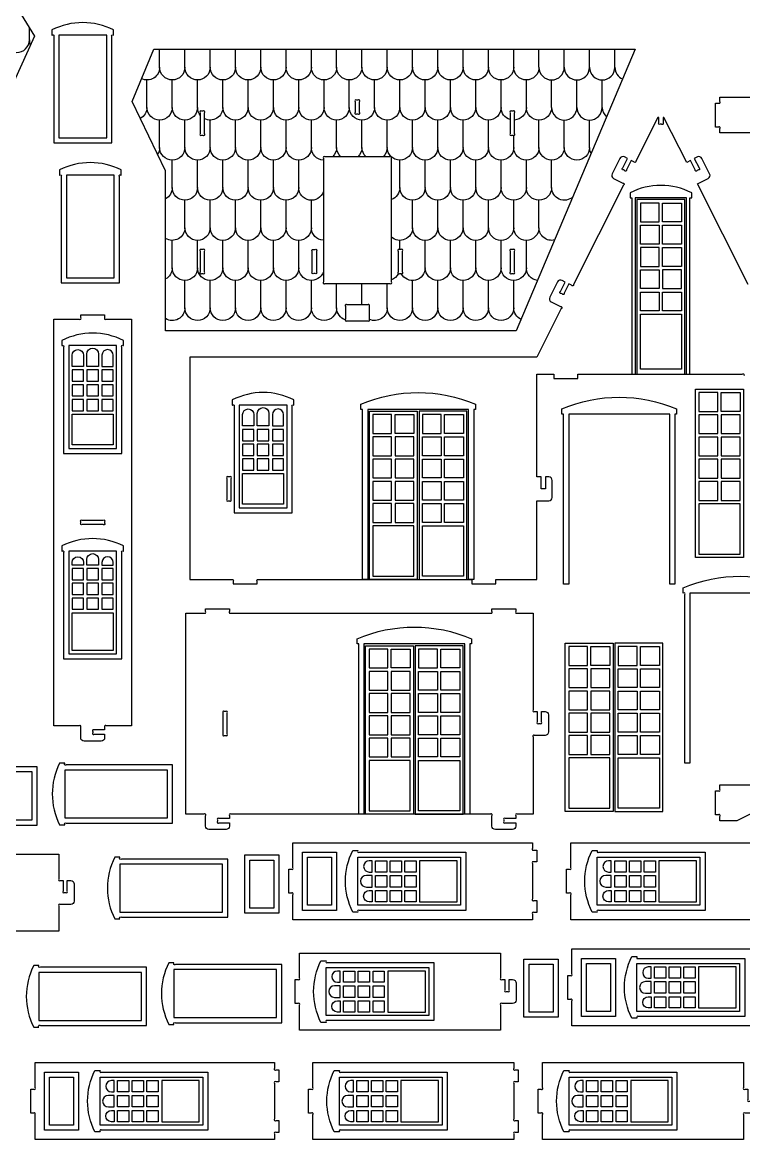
# Model space of a CAD drawing. Extents: x 40 to 213, y -58 to 93.
# Drawn here: x 144.1 to 186.2, y -56.8 to 8.4 of the extents above; entities that cross this region are included whole.
import ezdxf

# ---------------------------------------------------------------- set-up
doc = ezdxf.new("R2010")
doc.units = 0
doc.header["$MEASUREMENT"] = 0
doc.layers.get('0').update_dxf_attribs({"linetype": 'CONTINUOUS'})

msp = doc.modelspace()

# ---------------------------------------------------------------- linework, layer by layer
for points in [[(143.589, 4.977), (143.589, -5.625), (130.821, -5.625), (130.821, 10.337), (143.144, 10.337), (144.786, 7.633)], [(149.018, 7.701), (146.218, 7.701), (146.218, 1.701), (149.018, 1.701)], [(151.77, 6.884), (179.912, 6.884), (172.96, -9.57), (152.459, -9.57), (152.459, -0.217), (150.496, 3.825)], [(149.457, -0.475), (146.657, -0.475), (146.657, -6.475), (149.457, -6.475)], [(182.909, -1.805), (179.909, -1.805), (179.909, -12.105), (182.909, -12.105)], [(182.809, -1.905), (180.009, -1.905), (180.009, -12.105), (182.809, -12.105)], [(181.309, -3.205), (181.309, -2.105), (180.209, -2.105), (180.209, -3.205)], [(181.509, -2.105), (182.609, -2.105), (182.609, -3.205), (181.509, -3.205)], [(181.309, -4.505), (180.209, -4.505), (180.209, -3.405), (181.309, -3.405)], [(181.509, -4.505), (181.509, -3.405), (182.609, -3.405), (182.609, -4.505)], [(180.209, -5.805), (181.309, -5.805), (181.309, -4.705), (180.209, -4.705)], [(181.509, -5.805), (181.509, -4.705), (182.609, -4.705), (182.609, -5.805)], [(181.309, -7.105), (180.209, -7.105), (180.209, -6.005), (181.309, -6.005)], [(181.509, -7.105), (182.609, -7.105), (182.609, -6.005), (181.509, -6.005)], [(180.209, -7.305), (181.309, -7.305), (181.309, -8.405), (180.209, -8.405)], [(181.509, -8.405), (181.509, -7.305), (182.609, -7.305), (182.609, -8.405)], [(180.209, -8.605), (182.609, -8.605), (182.609, -11.805), (180.209, -11.805)], [(149.597, -10.436), (146.797, -10.436), (146.797, -16.436), (149.597, -16.436)], [(146.997, -12.517), (147.657, -12.517), (147.657, -11.857), (146.997, -11.857)], [(147.857, -12.517), (148.537, -12.517), (148.537, -11.857), (147.857, -11.857)], [(148.737, -12.517), (149.397, -12.517), (149.397, -11.857), (148.737, -11.857)], [(146.997, -13.377), (147.657, -13.377), (147.657, -12.717), (146.997, -12.717)], [(147.857, -13.377), (148.537, -13.377), (148.537, -12.717), (147.857, -12.717)], [(148.737, -13.377), (149.397, -13.377), (149.397, -12.717), (148.737, -12.717)], [(183.435, -12.975), (186.235, -12.975), (186.235, -22.815), (183.435, -22.815)], [(146.997, -14.237), (147.657, -14.237), (147.657, -13.577), (146.997, -13.577)], [(147.857, -14.237), (148.537, -14.237), (148.537, -13.577), (147.857, -13.577)], [(148.737, -14.237), (149.397, -14.237), (149.397, -13.577), (148.737, -13.577)], [(183.635, -14.275), (184.735, -14.275), (184.735, -13.175), (183.635, -13.175)], [(186.035, -14.275), (184.935, -14.275), (184.935, -13.175), (186.035, -13.175)], [(159.559, -13.905), (156.759, -13.905), (156.759, -19.905), (159.559, -19.905)], [(164.371, -14.264), (167.171, -14.264), (167.171, -24.105), (164.371, -24.105)], [(170.071, -14.264), (167.271, -14.264), (167.271, -24.105), (170.071, -24.105)], [(149.397, -16.236), (146.997, -16.236), (146.997, -14.437), (149.397, -14.437)], [(164.571, -15.564), (165.671, -15.564), (165.671, -14.464), (164.571, -14.464)], [(166.971, -15.564), (165.871, -15.564), (165.871, -14.464), (166.971, -14.464)], [(167.471, -15.564), (168.571, -15.564), (168.571, -14.464), (167.471, -14.464)], [(169.871, -15.564), (168.771, -15.564), (168.771, -14.464), (169.871, -14.464)], [(183.635, -15.575), (184.735, -15.575), (184.735, -14.475), (183.635, -14.475)], [(186.035, -15.575), (186.035, -14.475), (184.935, -14.475), (184.935, -15.575)], [(156.959, -15.987), (157.619, -15.987), (157.619, -15.327), (156.959, -15.327)], [(157.819, -15.987), (158.499, -15.987), (158.499, -15.327), (157.819, -15.327)], [(158.699, -15.987), (159.359, -15.987), (159.359, -15.327), (158.699, -15.327)], [(156.959, -16.847), (157.619, -16.847), (157.619, -16.187), (156.959, -16.187)], [(157.819, -16.847), (158.499, -16.847), (158.499, -16.187), (157.819, -16.187)], [(158.699, -16.847), (159.359, -16.847), (159.359, -16.187), (158.699, -16.187)], [(164.571, -16.864), (165.671, -16.864), (165.671, -15.764), (164.571, -15.764)], [(166.971, -16.864), (166.971, -15.764), (165.871, -15.764), (165.871, -16.864)], [(167.471, -16.864), (167.471, -15.764), (168.571, -15.764), (168.571, -16.864)], [(169.871, -16.864), (168.771, -16.864), (168.771, -15.764), (169.871, -15.764)], [(184.735, -16.875), (184.735, -15.775), (183.635, -15.775), (183.635, -16.875)], [(186.035, -15.775), (184.935, -15.775), (184.935, -16.875), (186.035, -16.875)], [(156.959, -17.707), (157.619, -17.707), (157.619, -17.047), (156.959, -17.047)], [(157.819, -17.707), (158.499, -17.707), (158.499, -17.047), (157.819, -17.047)], [(158.699, -17.707), (159.359, -17.707), (159.359, -17.047), (158.699, -17.047)], [(165.671, -18.164), (165.671, -17.064), (164.571, -17.064), (164.571, -18.164)], [(166.971, -17.064), (165.871, -17.064), (165.871, -18.164), (166.971, -18.164)], [(167.471, -17.064), (168.571, -17.064), (168.571, -18.164), (167.471, -18.164)], [(168.771, -18.164), (168.771, -17.064), (169.871, -17.064), (169.871, -18.164)], [(184.735, -18.175), (184.735, -17.075), (183.635, -17.075), (183.635, -18.175)], [(184.935, -18.175), (186.035, -18.175), (186.035, -17.075), (184.935, -17.075)], [(159.359, -19.705), (156.959, -19.705), (156.959, -17.907), (159.359, -17.907)], [(165.671, -19.464), (165.671, -18.364), (164.571, -18.364), (164.571, -19.464)], [(165.871, -19.464), (166.971, -19.464), (166.971, -18.364), (165.871, -18.364)], [(168.571, -19.464), (167.471, -19.464), (167.471, -18.364), (168.571, -18.364)], [(168.771, -19.464), (168.771, -18.364), (169.871, -18.364), (169.871, -19.464)], [(184.735, -19.475), (184.735, -18.375), (183.635, -18.375), (183.635, -19.475)], [(184.935, -19.475), (186.035, -19.475), (186.035, -18.375), (184.935, -18.375)], [(165.671, -20.764), (165.671, -19.664), (164.571, -19.664), (164.571, -20.764)], [(165.871, -20.764), (166.971, -20.764), (166.971, -19.664), (165.871, -19.664)], [(168.571, -20.764), (167.471, -20.764), (167.471, -19.664), (168.571, -19.664)], [(168.771, -20.764), (168.771, -19.664), (169.871, -19.664), (169.871, -20.764)], [(183.635, -22.615), (186.035, -22.615), (186.035, -19.675), (183.635, -19.675)], [(164.571, -23.905), (166.971, -23.905), (166.971, -20.964), (164.571, -20.964)], [(169.871, -23.905), (167.471, -23.905), (167.471, -20.964), (169.871, -20.964)], [(149.597, -22.436), (146.797, -22.436), (146.797, -28.436), (149.597, -28.436)], [(146.997, -24.117), (147.657, -24.117), (147.657, -23.457), (146.997, -23.457)], [(147.857, -24.117), (148.537, -24.117), (148.537, -23.457), (147.857, -23.457)], [(148.737, -24.117), (149.397, -24.117), (149.397, -23.457), (148.737, -23.457)], [(146.997, -24.977), (147.657, -24.977), (147.657, -24.317), (146.997, -24.317)], [(147.857, -24.977), (148.537, -24.977), (148.537, -24.317), (147.857, -24.317)], [(148.737, -24.977), (149.397, -24.977), (149.397, -24.317), (148.737, -24.317)], [(146.997, -25.837), (147.657, -25.837), (147.657, -25.177), (146.997, -25.177)], [(147.857, -25.837), (148.537, -25.837), (148.537, -25.177), (147.857, -25.177)], [(148.737, -25.837), (149.397, -25.837), (149.397, -25.177), (148.737, -25.177)], [(149.397, -28.236), (146.997, -28.236), (146.997, -26.037), (149.397, -26.037)], [(164.149, -27.962), (166.949, -27.962), (166.949, -37.803), (164.149, -37.803)], [(169.849, -27.962), (167.049, -27.962), (167.049, -37.803), (169.849, -37.803)], [(175.822, -27.81), (178.622, -27.81), (178.622, -37.651), (175.822, -37.651)], [(176.022, -29.11), (177.122, -29.11), (177.122, -28.01), (176.022, -28.01)], [(178.422, -29.11), (177.322, -29.11), (177.322, -28.01), (178.422, -28.01)], [(181.522, -27.81), (178.722, -27.81), (178.722, -37.651), (181.522, -37.651)], [(178.922, -29.11), (180.022, -29.11), (180.022, -28.01), (178.922, -28.01)], [(181.322, -29.11), (180.222, -29.11), (180.222, -28.01), (181.322, -28.01)], [(164.349, -29.262), (165.449, -29.262), (165.449, -28.162), (164.349, -28.162)], [(166.749, -29.262), (165.649, -29.262), (165.649, -28.162), (166.749, -28.162)], [(167.249, -29.262), (168.349, -29.262), (168.349, -28.162), (167.249, -28.162)], [(169.649, -29.262), (168.549, -29.262), (168.549, -28.162), (169.649, -28.162)], [(176.022, -30.41), (177.122, -30.41), (177.122, -29.31), (176.022, -29.31)], [(178.422, -30.41), (178.422, -29.31), (177.322, -29.31), (177.322, -30.41)], [(178.922, -30.41), (178.922, -29.31), (180.022, -29.31), (180.022, -30.41)], [(181.322, -30.41), (180.222, -30.41), (180.222, -29.31), (181.322, -29.31)], [(164.349, -30.562), (165.449, -30.562), (165.449, -29.462), (164.349, -29.462)], [(166.749, -30.562), (166.749, -29.462), (165.649, -29.462), (165.649, -30.562)], [(167.249, -30.562), (167.249, -29.462), (168.349, -29.462), (168.349, -30.562)], [(169.649, -30.562), (168.549, -30.562), (168.549, -29.462), (169.649, -29.462)], [(177.122, -31.71), (177.122, -30.61), (176.022, -30.61), (176.022, -31.71)], [(178.422, -30.61), (177.322, -30.61), (177.322, -31.71), (178.422, -31.71)], [(178.922, -30.61), (180.022, -30.61), (180.022, -31.71), (178.922, -31.71)], [(180.222, -31.71), (180.222, -30.61), (181.322, -30.61), (181.322, -31.71)], [(165.449, -31.862), (165.449, -30.762), (164.349, -30.762), (164.349, -31.862)], [(166.749, -30.762), (165.649, -30.762), (165.649, -31.862), (166.749, -31.862)], [(167.249, -30.762), (168.349, -30.762), (168.349, -31.862), (167.249, -31.862)], [(168.549, -31.862), (168.549, -30.762), (169.649, -30.762), (169.649, -31.862)], [(177.122, -33.01), (177.122, -31.91), (176.022, -31.91), (176.022, -33.01)], [(177.322, -33.01), (178.422, -33.01), (178.422, -31.91), (177.322, -31.91)], [(180.022, -33.01), (178.922, -33.01), (178.922, -31.91), (180.022, -31.91)], [(180.222, -33.01), (180.222, -31.91), (181.322, -31.91), (181.322, -33.01)], [(165.449, -33.162), (165.449, -32.062), (164.349, -32.062), (164.349, -33.162)], [(165.649, -33.162), (166.749, -33.162), (166.749, -32.062), (165.649, -32.062)], [(168.349, -33.162), (167.249, -33.162), (167.249, -32.062), (168.349, -32.062)], [(168.549, -33.162), (168.549, -32.062), (169.649, -32.062), (169.649, -33.162)], [(177.122, -34.31), (177.122, -33.21), (176.022, -33.21), (176.022, -34.31)], [(177.322, -34.31), (178.422, -34.31), (178.422, -33.21), (177.322, -33.21)], [(180.022, -34.31), (178.922, -34.31), (178.922, -33.21), (180.022, -33.21)], [(180.222, -34.31), (180.222, -33.21), (181.322, -33.21), (181.322, -34.31)], [(165.449, -34.462), (165.449, -33.362), (164.349, -33.362), (164.349, -34.462)], [(165.649, -34.462), (166.749, -34.462), (166.749, -33.362), (165.649, -33.362)], [(168.349, -34.462), (167.249, -34.462), (167.249, -33.362), (168.349, -33.362)], [(168.549, -34.462), (168.549, -33.362), (169.649, -33.362), (169.649, -34.462)], [(176.022, -37.451), (178.422, -37.451), (178.422, -34.51), (176.022, -34.51)], [(181.322, -37.451), (178.922, -37.451), (178.922, -34.51), (181.322, -34.51)], [(146.564, -35.224), (146.564, -38.024), (152.564, -38.024), (152.564, -35.224)], [(164.349, -37.603), (166.749, -37.603), (166.749, -34.662), (164.349, -34.662)], [(169.649, -37.603), (167.249, -37.603), (167.249, -34.662), (169.649, -34.662)], [(138.659, -35.337), (138.659, -38.137), (144.659, -38.137), (144.659, -35.337)], [(157.084, -43.587), (157.084, -40.187), (159.084, -40.187), (159.084, -43.587)], [(160.452, -43.421), (160.452, -40.021), (162.452, -40.021), (162.452, -43.421)], [(162.152, -40.321), (162.152, -43.121), (160.752, -43.121), (160.752, -40.321)], [(163.703, -43.121), (163.703, -40.321), (169.703, -40.321), (169.703, -43.121)], [(177.692, -43.121), (177.692, -40.321), (183.692, -40.321), (183.692, -43.121)], [(149.79, -40.723), (149.79, -43.523), (155.79, -43.523), (155.79, -40.723)], [(158.784, -40.487), (158.784, -43.287), (157.384, -43.287), (157.384, -40.487)], [(165.385, -40.521), (165.385, -41.181), (164.725, -41.181), (164.725, -40.521)], [(166.245, -40.521), (166.245, -41.181), (165.585, -41.181), (165.585, -40.521)], [(167.105, -40.521), (167.105, -41.181), (166.445, -41.181), (166.445, -40.521)], [(169.503, -42.921), (169.503, -40.521), (167.305, -40.521), (167.305, -42.921)], [(179.373, -40.521), (179.373, -41.181), (178.713, -41.181), (178.713, -40.521)], [(180.233, -40.521), (180.233, -41.181), (179.573, -41.181), (179.573, -40.521)], [(181.093, -40.521), (181.093, -41.181), (180.433, -41.181), (180.433, -40.521)], [(183.492, -42.921), (183.492, -40.521), (181.293, -40.521), (181.293, -42.921)], [(165.385, -41.381), (165.385, -42.061), (164.725, -42.061), (164.725, -41.381)], [(166.245, -41.381), (166.245, -42.061), (165.585, -42.061), (165.585, -41.381)], [(167.105, -41.381), (167.105, -42.061), (166.445, -42.061), (166.445, -41.381)], [(179.373, -41.381), (179.373, -42.061), (178.713, -42.061), (178.713, -41.381)], [(180.233, -41.381), (180.233, -42.061), (179.573, -42.061), (179.573, -41.381)], [(181.093, -41.381), (181.093, -42.061), (180.433, -42.061), (180.433, -41.381)], [(165.385, -42.261), (165.385, -42.921), (164.725, -42.921), (164.725, -42.261)], [(166.245, -42.261), (166.245, -42.921), (165.585, -42.921), (165.585, -42.261)], [(167.105, -42.261), (167.105, -42.921), (166.445, -42.921), (166.445, -42.261)], [(179.373, -42.261), (179.373, -42.921), (178.713, -42.921), (178.713, -42.261)], [(180.233, -42.261), (180.233, -42.921), (179.573, -42.921), (179.573, -42.261)], [(181.093, -42.261), (181.093, -42.921), (180.433, -42.921), (180.433, -42.261)], [(173.404, -49.665), (173.404, -46.265), (175.404, -46.265), (175.404, -49.665)], [(176.762, -49.623), (176.762, -46.223), (178.762, -46.223), (178.762, -49.623)], [(152.947, -46.882), (152.947, -49.682), (158.947, -49.682), (158.947, -46.882)], [(161.842, -49.563), (161.842, -46.763), (167.842, -46.763), (167.842, -49.563)], [(163.524, -46.963), (163.524, -47.623), (162.864, -47.623), (162.864, -46.963)], [(164.384, -46.963), (164.384, -47.623), (163.724, -47.623), (163.724, -46.963)], [(165.244, -46.963), (165.244, -47.623), (164.584, -47.623), (164.584, -46.963)], [(167.642, -49.363), (167.642, -46.963), (165.444, -46.963), (165.444, -49.363)], [(175.104, -46.565), (175.104, -49.365), (173.704, -49.365), (173.704, -46.565)], [(178.462, -46.523), (178.462, -49.323), (177.062, -49.323), (177.062, -46.523)], [(180.013, -49.323), (180.013, -46.523), (186.013, -46.523), (186.013, -49.323)], [(181.695, -46.723), (181.695, -47.383), (181.035, -47.383), (181.035, -46.723)], [(182.555, -46.723), (182.555, -47.383), (181.895, -47.383), (181.895, -46.723)], [(183.415, -46.723), (183.415, -47.383), (182.755, -47.383), (182.755, -46.723)], [(185.813, -49.123), (185.813, -46.723), (183.615, -46.723), (183.615, -49.123)], [(145.048, -47.048), (145.048, -49.848), (151.048, -49.848), (151.048, -47.048)], [(181.695, -47.583), (181.695, -48.263), (181.035, -48.263), (181.035, -47.583)], [(182.555, -47.583), (182.555, -48.263), (181.895, -48.263), (181.895, -47.583)], [(183.415, -47.583), (183.415, -48.263), (182.755, -48.263), (182.755, -47.583)], [(163.524, -47.823), (163.524, -48.503), (162.864, -48.503), (162.864, -47.823)], [(164.384, -47.823), (164.384, -48.503), (163.724, -48.503), (163.724, -47.823)], [(165.244, -47.823), (165.244, -48.503), (164.584, -48.503), (164.584, -47.823)], [(163.524, -48.703), (163.524, -49.363), (162.864, -49.363), (162.864, -48.703)], [(164.384, -48.703), (164.384, -49.363), (163.724, -49.363), (163.724, -48.703)], [(165.244, -48.703), (165.244, -49.363), (164.584, -49.363), (164.584, -48.703)], [(181.695, -48.463), (181.695, -49.123), (181.035, -49.123), (181.035, -48.463)], [(182.555, -48.463), (182.555, -49.123), (181.895, -49.123), (181.895, -48.463)], [(183.415, -48.463), (183.415, -49.123), (182.755, -49.123), (182.755, -48.463)], [(145.377, -56.265), (145.377, -52.865), (147.377, -52.865), (147.377, -56.265)], [(147.077, -53.165), (147.077, -55.965), (145.677, -55.965), (145.677, -53.165)], [(148.628, -55.965), (148.628, -53.165), (154.628, -53.165), (154.628, -55.965)], [(150.309, -53.365), (150.309, -54.025), (149.649, -54.025), (149.649, -53.365)], [(151.169, -53.365), (151.169, -54.025), (150.509, -54.025), (150.509, -53.365)], [(152.029, -53.365), (152.029, -54.025), (151.369, -54.025), (151.369, -53.365)], [(154.428, -55.765), (154.428, -53.365), (152.229, -53.365), (152.229, -55.765)], [(162.616, -55.965), (162.616, -53.165), (168.616, -53.165), (168.616, -55.965)], [(164.297, -53.365), (164.297, -54.025), (163.637, -54.025), (163.637, -53.365)], [(165.157, -53.365), (165.157, -54.025), (164.497, -54.025), (164.497, -53.365)], [(166.017, -53.365), (166.017, -54.025), (165.357, -54.025), (165.357, -53.365)], [(168.416, -55.765), (168.416, -53.365), (166.217, -53.365), (166.217, -55.765)], [(176.045, -55.965), (176.045, -53.165), (182.045, -53.165), (182.045, -55.965)], [(177.727, -53.365), (177.727, -54.025), (177.067, -54.025), (177.067, -53.365)], [(178.587, -53.365), (178.587, -54.025), (177.927, -54.025), (177.927, -53.365)], [(179.447, -53.365), (179.447, -54.025), (178.787, -54.025), (178.787, -53.365)], [(181.845, -55.765), (181.845, -53.365), (179.647, -53.365), (179.647, -55.765)], [(150.309, -54.225), (150.309, -54.905), (149.649, -54.905), (149.649, -54.225)], [(151.169, -54.225), (151.169, -54.905), (150.509, -54.905), (150.509, -54.225)], [(152.029, -54.225), (152.029, -54.905), (151.369, -54.905), (151.369, -54.225)], [(164.297, -54.225), (164.297, -54.905), (163.637, -54.905), (163.637, -54.225)], [(165.157, -54.225), (165.157, -54.905), (164.497, -54.905), (164.497, -54.225)], [(166.017, -54.225), (166.017, -54.905), (165.357, -54.905), (165.357, -54.225)], [(177.727, -54.225), (177.727, -54.905), (177.067, -54.905), (177.067, -54.225)], [(178.587, -54.225), (178.587, -54.905), (177.927, -54.905), (177.927, -54.225)], [(179.447, -54.225), (179.447, -54.905), (178.787, -54.905), (178.787, -54.225)], [(150.309, -55.105), (150.309, -55.765), (149.649, -55.765), (149.649, -55.105)], [(151.169, -55.105), (151.169, -55.765), (150.509, -55.765), (150.509, -55.105)], [(152.029, -55.105), (152.029, -55.765), (151.369, -55.765), (151.369, -55.105)], [(164.297, -55.105), (164.297, -55.765), (163.637, -55.765), (163.637, -55.105)], [(165.157, -55.105), (165.157, -55.765), (164.497, -55.765), (164.497, -55.105)], [(166.017, -55.105), (166.017, -55.765), (165.357, -55.765), (165.357, -55.105)], [(177.727, -55.105), (177.727, -55.765), (177.067, -55.765), (177.067, -55.105)], [(178.587, -55.105), (178.587, -55.765), (177.927, -55.765), (177.927, -55.105)], [(179.447, -55.105), (179.447, -55.765), (178.787, -55.765), (178.787, -55.105)]]:
    msp.add_lwpolyline(points, close=True)
for points in [[(144.494, 7.424), (144.494, 8.113)], [(152.11, 5.821), (152.11, 6.884)], [(153.588, 5.821), (153.588, 6.884)], [(155.066, 5.821), (155.066, 6.884)], [(156.545, 5.821), (156.545, 6.884)], [(158.023, 5.821), (158.023, 6.884)], [(159.501, 5.821), (159.501, 6.884)], [(160.98, 5.821), (160.98, 6.884)], [(162.458, 5.821), (162.458, 6.884)], [(163.936, 5.821), (163.936, 6.884)], [(165.415, 5.821), (165.415, 6.884)], [(166.893, 5.821), (166.893, 6.884)], [(168.371, 5.821), (168.371, 6.884)], [(169.85, 5.821), (169.85, 6.884)], [(171.328, 5.821), (171.328, 6.884)], [(172.806, 5.821), (172.806, 6.884)], [(174.285, 5.821), (174.285, 6.884)], [(175.763, 5.821), (175.763, 6.884)], [(177.241, 5.821), (177.241, 6.884)], [(178.72, 5.821), (178.72, 6.884)], [(151.37, 3.479), (151.37, 5.082)], [(152.849, 3.479), (152.849, 5.082)], [(154.327, 3.479), (154.327, 5.082)], [(155.805, 3.479), (155.805, 5.082)], [(157.284, 3.479), (157.284, 5.082)], [(158.762, 3.479), (158.762, 5.082)], [(160.24, 3.479), (160.24, 5.082)], [(161.719, 3.479), (161.719, 5.082)], [(163.197, 3.479), (163.197, 5.082)], [(164.675, 3.479), (164.675, 5.082)], [(166.154, 3.479), (166.154, 5.082)], [(167.632, 3.479), (167.632, 5.082)], [(169.11, 3.479), (169.11, 5.082)], [(170.589, 3.479), (170.589, 5.082)], [(172.067, 3.479), (172.067, 5.082)], [(173.545, 3.479), (173.545, 5.082)], [(175.024, 3.479), (175.024, 5.082)], [(176.502, 3.479), (176.502, 5.082)], [(177.98, 3.479), (177.98, 5.082)], [(152.11, 1.137), (152.11, 2.74)], [(153.588, 1.137), (153.588, 2.74)], [(155.066, 1.137), (155.066, 2.74)], [(156.545, 1.137), (156.545, 2.74)], [(158.023, 1.137), (158.023, 2.74)], [(159.501, 1.137), (159.501, 2.74)], [(160.98, 1.137), (160.98, 2.74)], [(162.458, 1.137), (162.458, 2.74)], [(163.936, 1.137), (163.936, 2.74)], [(165.415, 1.137), (165.415, 2.74)], [(166.893, 1.137), (166.893, 2.74)], [(168.371, 1.137), (168.371, 2.74)], [(169.85, 1.137), (169.85, 2.74)], [(171.328, 1.137), (171.328, 2.74)], [(174.285, 1.137), (174.285, 2.74)], [(175.763, 1.137), (175.763, 2.74)], [(177.241, 1.137), (177.241, 2.74)], [(172.806, 1.137), (172.806, 1.854)], [(152.849, -1.205), (152.849, 0.398)], [(154.327, -1.205), (154.327, 0.398)], [(155.805, -1.205), (155.805, 0.398)], [(157.284, -1.205), (157.284, 0.398)], [(158.762, -1.205), (158.762, 0.398)], [(160.24, -1.205), (160.24, 0.398)], [(166.154, -1.205), (166.154, 0.398)], [(167.632, -1.205), (167.632, 0.398)], [(169.11, -1.205), (169.11, 0.398)], [(170.589, -1.205), (170.589, 0.398)], [(172.067, -1.205), (172.067, 0.398)], [(173.545, -1.205), (173.545, 0.398)], [(175.024, -1.205), (175.024, 0.398)], [(153.588, -3.547), (153.588, -1.944)], [(155.066, -3.547), (155.066, -1.944)], [(156.545, -3.547), (156.545, -1.944)], [(158.023, -3.547), (158.023, -1.944)], [(159.501, -3.547), (159.501, -1.944)], [(160.98, -3.547), (160.98, -1.944)], [(166.893, -3.547), (166.893, -1.944)], [(168.371, -3.547), (168.371, -1.944)], [(169.85, -3.547), (169.85, -1.944)], [(171.328, -3.547), (171.328, -1.944)], [(172.806, -3.547), (172.806, -1.944)], [(174.285, -3.547), (174.285, -1.944)], [(152.849, -5.889), (152.849, -4.286)], [(154.327, -5.889), (154.327, -4.286)], [(155.805, -5.889), (155.805, -4.286)], [(157.284, -5.889), (157.284, -4.286)], [(158.762, -5.889), (158.762, -4.286)], [(160.24, -5.889), (160.24, -4.286)], [(166.154, -4.829), (166.154, -4.286)], [(167.632, -5.889), (167.632, -4.286)], [(169.11, -5.889), (169.11, -4.286)], [(170.589, -5.889), (170.589, -4.286)], [(172.067, -5.889), (172.067, -4.286)], [(173.545, -5.889), (173.545, -4.286)], [(153.588, -8.231), (153.588, -6.628)], [(155.066, -8.231), (155.066, -6.628)], [(156.545, -8.231), (156.545, -6.628)], [(158.023, -8.231), (158.023, -6.628)], [(159.501, -8.231), (159.501, -6.628)], [(160.98, -8.231), (160.98, -6.628)], [(162.458, -8.231), (162.458, -6.806)], [(163.936, -8.048), (163.936, -6.806)], [(165.415, -8.231), (165.415, -6.806)], [(166.893, -8.231), (166.893, -6.628)], [(168.371, -8.231), (168.371, -6.628)], [(169.85, -8.231), (169.85, -6.628)], [(171.328, -8.231), (171.328, -6.628)], [(172.806, -8.231), (172.806, -6.628)]]:
    msp.add_lwpolyline(points)
for points in [[(145.818, 7.701), (145.83, 7.701, -1), (145.918, 7.612), (145.918, 1.401), (149.318, 1.401), (149.318, 7.612, -1), (149.406, 7.701), (149.418, 7.701), (149.418, 8.001, 0.238913), (145.818, 8.001)], [(163.543, 3.809), (163.543, 3.186, 1), (163.631, 3.097), (163.704, 3.097, 1), (163.793, 3.186), (163.793, 3.809, 1), (163.704, 3.897), (163.631, 3.897, 1)], [(154.48, 3.165), (154.48, 1.942, 1), (154.569, 1.854), (154.642, 1.854, 1), (154.73, 1.942), (154.73, 3.165, 1), (154.642, 3.254), (154.569, 3.254, 1)], [(172.605, 3.165), (172.605, 1.942, 1), (172.694, 1.854), (172.767, 1.854, 1), (172.855, 1.942), (172.855, 3.165, 1), (172.767, 3.254), (172.694, 3.254, 1)], [(146.257, -0.475), (146.269, -0.475, -1), (146.357, -0.564), (146.357, -6.775), (149.757, -6.775), (149.757, -0.564, -1), (149.845, -0.475), (149.857, -0.475), (149.857, -0.175, 0.238913), (146.257, -0.175)], [(161.68, 0.501), (161.68, -6.718, 1), (161.769, -6.806), (165.567, -6.806, 1), (165.655, -6.718), (165.655, 0.501, 1), (165.567, 0.59), (161.769, 0.59, 1)], [(179.709, -1.805), (179.709, -12.105), (183.109, -12.105), (183.109, -1.805), (183.209, -1.805), (183.209, -1.505, 0.238913), (179.609, -1.505), (179.609, -1.805)], [(154.48, -4.917), (154.48, -6.141, 1), (154.569, -6.229), (154.642, -6.229, 1), (154.73, -6.141), (154.73, -4.917, 1), (154.642, -4.829), (154.569, -4.829, 1)], [(161.28, -4.917), (161.28, -6.141, -1), (161.192, -6.229), (161.119, -6.229, -1), (161.03, -6.141), (161.03, -4.917, -1), (161.119, -4.829), (161.192, -4.829, -1)], [(166.055, -4.917), (166.055, -6.141, 1), (166.143, -6.229), (166.217, -6.229, 1), (166.305, -6.141), (166.305, -4.917, 1), (166.217, -4.829), (166.143, -4.829, 1)], [(172.605, -4.917), (172.605, -6.141, 1), (172.694, -6.229), (172.767, -6.229, 1), (172.855, -6.141), (172.855, -4.917, 1), (172.767, -4.829), (172.694, -4.829, 1)], [(164.279, -8.048), (163.056, -8.048, 1), (162.968, -8.136), (162.968, -8.892, 1), (163.056, -8.981), (164.279, -8.981, 1), (164.368, -8.892), (164.368, -8.136, 1)], [(147.497, -33.336), (147.497, -32.724, 1), (147.409, -32.636), (145.919, -32.636), (145.919, -8.886), (147.409, -8.886, 1), (147.497, -8.797), (147.497, -8.636), (148.897, -8.636), (148.897, -8.797, 1), (148.986, -8.886), (150.475, -8.886), (150.475, -32.636), (148.986, -32.636, 1), (148.897, -32.724), (148.897, -32.886), (148.286, -32.886, 1), (148.197, -32.974), (148.197, -33.047, 1), (148.286, -33.136), (148.897, -33.136), (148.897, -33.336, -0.414214), (148.697, -33.536), (147.697, -33.536, -0.414214)], [(146.397, -10.436), (146.409, -10.436, -1), (146.497, -10.524), (146.497, -16.736), (149.897, -16.736), (149.897, -10.524, -1), (149.986, -10.436), (149.997, -10.436), (149.997, -10.136, 0.238913), (146.397, -10.136)], [(147.657, -10.997), (147.657, -11.657), (146.997, -11.657), (146.997, -10.997, -1)], [(147.857, -11.657), (147.857, -10.925, -1), (148.537, -10.925), (148.537, -11.657)], [(148.737, -10.997), (148.737, -11.657), (149.397, -11.657), (149.397, -10.997, 1)], [(156.359, -13.905), (156.37, -13.905, -1), (156.459, -13.994), (156.459, -20.205), (159.859, -20.205), (159.859, -13.994, -1), (159.947, -13.905), (159.959, -13.905), (159.959, -13.605, 0.238913), (156.359, -13.605)], [(170.471, -24.105), (170.171, -24.105), (170.171, -14.164), (164.271, -14.164), (164.271, -24.105), (163.971, -24.105), (163.971, -14.164), (163.871, -14.164), (163.871, -13.864, -0.205755), (170.571, -13.864), (170.571, -14.164), (170.471, -14.164)], [(182.225, -24.375), (181.925, -24.375), (181.925, -14.435), (176.025, -14.435), (176.025, -24.375), (175.725, -24.375), (175.725, -14.435), (175.625, -14.435), (175.625, -14.135, -0.205755), (182.325, -14.135), (182.325, -14.435), (182.225, -14.435)], [(157.619, -14.467), (157.619, -15.127), (156.959, -15.127), (156.959, -14.467, -1)], [(157.819, -15.127), (157.819, -14.395, -1), (158.499, -14.395), (158.499, -15.127)], [(158.699, -14.467), (158.699, -15.127), (159.359, -15.127), (159.359, -14.467, 1)], [(156.034, -18.194), (156.034, -19.417, 1), (156.122, -19.505), (156.159, -19.505), (156.195, -19.505, 1), (156.284, -19.417), (156.284, -18.194, 1), (156.195, -18.105), (156.122, -18.105, 1)], [(148.809, -20.886), (147.586, -20.886, -1), (147.497, -20.797), (147.497, -20.724, -1), (147.586, -20.636), (148.809, -20.636, -1), (148.897, -20.724), (148.897, -20.797, -1)], [(146.397, -22.436), (146.409, -22.436, -1), (146.497, -22.524), (146.497, -28.736), (149.897, -28.736), (149.897, -22.524, -1), (149.986, -22.436), (149.997, -22.436), (149.997, -22.136, 0.238913), (146.397, -22.136)], [(147.657, -23.097), (147.657, -23.257), (146.997, -23.257), (146.997, -23.097, -1)], [(147.857, -23.257), (147.857, -22.925, -1), (148.537, -22.925), (148.537, -23.257)], [(148.737, -23.097), (148.737, -23.257), (149.397, -23.257), (149.397, -23.097, 1)], [(189.406, -24.89), (189.394, -24.89, 1), (189.306, -24.978), (189.306, -34.83), (189.006, -34.83), (189.006, -24.89), (183.106, -24.89), (183.106, -34.83), (182.806, -34.83), (182.806, -24.978, 1), (182.717, -24.89), (182.706, -24.89), (182.706, -24.59, -0.205755), (189.406, -24.59)], [(172.936, -25.803), (172.936, -25.964, 1), (173.025, -26.053), (173.936, -26.053), (173.936, -31.714, 1), (174.025, -31.803), (174.186, -31.803), (174.186, -32.414, 1), (174.275, -32.503), (174.348, -32.503, 1), (174.436, -32.414), (174.436, -31.803), (174.636, -31.803, -0.414214), (174.836, -32.003), (174.836, -33.003, -0.414214), (174.636, -33.203), (174.025, -33.203, 1), (173.936, -33.291), (173.936, -37.803), (173.025, -37.803, 1), (172.936, -37.891), (172.936, -38.053), (172.325, -38.053, 1), (172.236, -38.141), (172.236, -38.214, 1), (172.325, -38.303), (172.936, -38.303), (172.936, -38.503, -0.414214), (172.736, -38.703), (171.736, -38.703, -0.414214), (171.536, -38.503), (171.536, -37.891, 1), (171.448, -37.803), (156.278, -37.803, 1), (156.19, -37.891), (156.19, -38.053), (155.578, -38.053, 1), (155.49, -38.141), (155.49, -38.214, 1), (155.578, -38.303), (156.19, -38.303), (156.19, -38.503, -0.414214), (155.99, -38.703), (154.99, -38.703, -0.414214), (154.79, -38.503), (154.79, -37.891, 1), (154.701, -37.803), (153.643, -37.803), (153.643, -26.053), (154.701, -26.053, 1), (154.79, -25.964), (154.79, -25.803), (156.19, -25.803), (156.19, -25.964, 1), (156.278, -26.053), (171.448, -26.053, 1), (171.536, -25.964), (171.536, -25.803)], [(170.249, -37.803), (169.949, -37.803), (169.949, -27.862), (164.049, -27.862), (164.049, -37.803), (163.749, -37.803), (163.749, -27.862), (163.649, -27.862), (163.649, -27.562, -0.205755), (170.349, -27.562), (170.349, -27.862), (170.249, -27.862)], [(155.811, -31.891), (155.811, -33.114, 1), (155.9, -33.203), (155.936, -33.203), (155.973, -33.203, 1), (156.061, -33.114), (156.061, -31.891, 1), (155.973, -31.803), (155.9, -31.803, 1)], [(138.659, -38.537), (138.659, -38.526, -1), (138.747, -38.437), (144.959, -38.437), (144.959, -35.037), (138.747, -35.037, -1), (138.659, -34.949), (138.659, -34.937), (138.359, -34.937, 0.238913), (138.359, -38.537)], [(146.564, -38.424), (146.564, -38.413, -1), (146.652, -38.324), (152.864, -38.324), (152.864, -34.924), (146.652, -34.924, -1), (146.564, -34.836), (146.564, -34.824), (146.264, -34.824, 0.238913), (146.264, -38.424)], [(159.903, -43.97), (159.903, -42.509, 1), (159.815, -42.421), (159.653, -42.421), (159.653, -41.021), (159.778, -41.021), (159.815, -41.021, 1), (159.903, -40.932), (159.903, -39.472), (173.903, -39.472), (173.903, -39.808, 1), (173.992, -39.896), (174.153, -39.896), (174.153, -40.596), (173.992, -40.596, 1), (173.903, -40.685), (173.903, -42.757, 1), (173.992, -42.845), (174.153, -42.845), (174.153, -43.545), (173.992, -43.545, 1), (173.903, -43.634), (173.903, -43.97)], [(176.142, -43.97), (176.142, -42.509, 1), (176.053, -42.421), (175.892, -42.421), (175.892, -41.021), (176.017, -41.021), (176.053, -41.021, 1), (176.142, -40.932), (176.142, -39.472), (187.892, -39.472), (187.892, -39.808, 1), (187.98, -39.896), (188.142, -39.896), (188.142, -40.596), (187.98, -40.596, 1), (187.892, -40.685), (187.892, -42.757, 1), (187.98, -42.845), (188.142, -42.845), (188.142, -43.545), (187.98, -43.545, 1), (187.892, -43.634), (187.892, -43.97)], [(134.212, -41.681), (134.373, -41.681, 1), (134.462, -41.592), (134.462, -40.132), (146.212, -40.132), (146.212, -41.592, 1), (146.3, -41.681), (146.462, -41.681), (146.462, -42.292, 1), (146.55, -42.381), (146.623, -42.381, 1), (146.712, -42.292), (146.712, -41.681), (146.912, -41.681, -0.414214), (147.112, -41.881), (147.112, -42.881, -0.414214), (146.912, -43.081), (146.3, -43.081, 1), (146.212, -43.169), (146.212, -44.63), (134.462, -44.63), (134.462, -43.169, 1), (134.373, -43.081), (134.212, -43.081)], [(149.79, -43.923), (149.79, -43.912, -1), (149.879, -43.823), (156.09, -43.823), (156.09, -40.423), (149.879, -40.423, -1), (149.79, -40.335), (149.79, -40.323), (149.49, -40.323, 0.238913), (149.49, -43.923)], [(163.703, -39.921), (163.703, -39.932, 1), (163.792, -40.021), (170.003, -40.021), (170.003, -43.421), (163.792, -43.421, 1), (163.703, -43.509), (163.703, -43.521), (163.403, -43.521, -0.238913), (163.403, -39.921)], [(177.692, -39.921), (177.692, -39.932, 1), (177.78, -40.021), (183.992, -40.021), (183.992, -43.421), (177.78, -43.421, 1), (177.692, -43.509), (177.692, -43.521), (177.392, -43.521, -0.238913), (177.392, -39.921)], [(164.365, -41.181), (164.525, -41.181), (164.525, -40.521), (164.365, -40.521, 1)], [(178.353, -41.181), (178.513, -41.181), (178.513, -40.521), (178.353, -40.521, 1)], [(164.525, -41.381), (164.193, -41.381, 1), (164.193, -42.061), (164.525, -42.061)], [(178.513, -41.381), (178.182, -41.381, 1), (178.182, -42.061), (178.513, -42.061)], [(164.365, -42.261), (164.525, -42.261), (164.525, -42.921), (164.365, -42.921, -1)], [(178.353, -42.261), (178.513, -42.261), (178.513, -42.921), (178.353, -42.921, -1)], [(176.213, -50.172), (176.213, -48.711, 1), (176.125, -48.623), (175.963, -48.623), (175.963, -47.223), (176.088, -47.223), (176.125, -47.223, 1), (176.213, -47.134), (176.213, -45.674), (190.213, -45.674), (190.213, -46.01, 1), (190.302, -46.098), (190.463, -46.098), (190.463, -46.798), (190.302, -46.798, 1), (190.213, -46.887), (190.213, -48.959, 1), (190.302, -49.047), (190.463, -49.047), (190.463, -49.747), (190.302, -49.747, 1), (190.213, -49.836), (190.213, -50.172)], [(160.042, -47.463), (160.204, -47.463, 1), (160.292, -47.375), (160.292, -45.914), (172.042, -45.914), (172.042, -47.375, 1), (172.131, -47.463), (172.292, -47.463), (172.292, -48.075, 1), (172.381, -48.163), (172.454, -48.163, 1), (172.542, -48.075), (172.542, -47.463), (172.742, -47.463, -0.414214), (172.942, -47.663), (172.942, -48.663, -0.414214), (172.742, -48.863), (172.131, -48.863, 1), (172.042, -48.952), (172.042, -50.412), (160.292, -50.412), (160.292, -48.952, 1), (160.204, -48.863), (160.042, -48.863)], [(180.013, -46.123), (180.013, -46.134, 1), (180.102, -46.223), (186.313, -46.223), (186.313, -49.623), (180.102, -49.623, 1), (180.013, -49.711), (180.013, -49.723), (179.713, -49.723, -0.238913), (179.713, -46.123)], [(145.048, -50.248), (145.048, -50.236, -1), (145.137, -50.148), (151.348, -50.148), (151.348, -46.748), (145.137, -46.748, -1), (145.048, -46.66), (145.048, -46.648), (144.748, -46.648, 0.238913), (144.748, -50.248)], [(152.947, -50.082), (152.947, -50.071, -1), (153.035, -49.982), (159.247, -49.982), (159.247, -46.582), (153.035, -46.582, -1), (152.947, -46.494), (152.947, -46.482), (152.647, -46.482, 0.238913), (152.647, -50.082)], [(161.842, -46.363), (161.842, -46.375, 1), (161.931, -46.463), (168.142, -46.463), (168.142, -49.863), (161.931, -49.863, 1), (161.842, -49.952), (161.842, -49.963), (161.542, -49.963, -0.238913), (161.542, -46.363)], [(162.504, -47.623), (162.664, -47.623), (162.664, -46.963), (162.504, -46.963, 1)], [(180.675, -47.383), (180.835, -47.383), (180.835, -46.723), (180.675, -46.723, 1)], [(180.835, -47.583), (180.503, -47.583, 1), (180.503, -48.263), (180.835, -48.263)], [(162.664, -47.823), (162.332, -47.823, 1), (162.332, -48.503), (162.664, -48.503)], [(162.504, -48.703), (162.664, -48.703), (162.664, -49.363), (162.504, -49.363, -1)], [(180.675, -48.463), (180.835, -48.463), (180.835, -49.123), (180.675, -49.123, -1)], [(144.828, -56.814), (144.828, -55.353, 1), (144.739, -55.265), (144.578, -55.265), (144.578, -53.865), (144.703, -53.865), (144.739, -53.865, 1), (144.828, -53.776), (144.828, -52.316), (158.828, -52.316), (158.828, -52.652, 1), (158.916, -52.74), (159.078, -52.74), (159.078, -53.44), (158.916, -53.44, 1), (158.828, -53.529), (158.828, -55.601, 1), (158.916, -55.689), (159.078, -55.689), (159.078, -56.389), (158.916, -56.389, 1), (158.828, -56.478), (158.828, -56.814)], [(148.628, -52.765), (148.628, -52.776, 1), (148.716, -52.865), (154.928, -52.865), (154.928, -56.265), (148.716, -56.265, 1), (148.628, -56.353), (148.628, -56.365), (148.328, -56.365, -0.238913), (148.328, -52.765)], [(161.066, -56.814), (161.066, -55.353, 1), (160.977, -55.265), (160.816, -55.265), (160.816, -53.865), (160.941, -53.865), (160.977, -53.865, 1), (161.066, -53.776), (161.066, -52.316), (172.816, -52.316), (172.816, -52.652, 1), (172.904, -52.74), (173.066, -52.74), (173.066, -53.44), (172.904, -53.44, 1), (172.816, -53.529), (172.816, -55.601, 1), (172.904, -55.689), (173.066, -55.689), (173.066, -56.389), (172.904, -56.389, 1), (172.816, -56.478), (172.816, -56.814)], [(162.616, -52.765), (162.616, -52.776, 1), (162.704, -52.865), (168.916, -52.865), (168.916, -56.265), (162.704, -56.265, 1), (162.616, -56.353), (162.616, -56.365), (162.316, -56.365, -0.238913), (162.316, -52.765)], [(174.245, -53.865), (174.407, -53.865, 1), (174.495, -53.776), (174.495, -52.316), (186.245, -52.316), (186.245, -53.776, 1), (186.334, -53.865), (186.495, -53.865), (186.495, -54.476, 1), (186.584, -54.565), (186.657, -54.565, 1), (186.745, -54.476), (186.745, -53.865), (186.945, -53.865, -0.414214), (187.145, -54.065), (187.145, -55.065, -0.414214), (186.945, -55.265), (186.334, -55.265, 1), (186.245, -55.353), (186.245, -56.814), (174.495, -56.814), (174.495, -55.353, 1), (174.407, -55.265), (174.245, -55.265)], [(176.045, -52.765), (176.045, -52.776, 1), (176.134, -52.865), (182.345, -52.865), (182.345, -56.265), (176.134, -56.265, 1), (176.045, -56.353), (176.045, -56.365), (175.745, -56.365, -0.238913), (175.745, -52.765)], [(149.289, -54.025), (149.449, -54.025), (149.449, -53.365), (149.289, -53.365, 1)], [(163.277, -54.025), (163.437, -54.025), (163.437, -53.365), (163.277, -53.365, 1)], [(176.707, -54.025), (176.867, -54.025), (176.867, -53.365), (176.707, -53.365, 1)], [(149.449, -54.225), (149.117, -54.225, 1), (149.117, -54.905), (149.449, -54.905)], [(163.437, -54.225), (163.106, -54.225, 1), (163.106, -54.905), (163.437, -54.905)], [(176.867, -54.225), (176.535, -54.225, 1), (176.535, -54.905), (176.867, -54.905)], [(149.289, -55.105), (149.449, -55.105), (149.449, -55.765), (149.289, -55.765, -1)], [(163.277, -55.105), (163.437, -55.105), (163.437, -55.765), (163.277, -55.765, -1)], [(176.707, -55.105), (176.867, -55.105), (176.867, -55.765), (176.707, -55.765, -1)]]:
    msp.add_lwpolyline(points, format="xyb", close=True)
for points in [[(141.382, 6.97, 0.16682), (141.538, 7.424, 1), (143.016, 7.424, 1), (144.494, 7.424, 0.104172), (144.557, 7.126)], [(174.285, 5.821, -1), (172.806, 5.821, -1), (171.328, 5.821, -1), (169.85, 5.821, -1), (168.371, 5.821, -1), (166.893, 5.821, -1), (165.415, 5.821, -1), (163.936, 5.821, -1), (162.458, 5.821, -1), (160.98, 5.821, -1), (159.501, 5.821, -1), (158.023, 5.821, -1), (156.545, 5.821, -1), (155.066, 5.821, -1), (153.588, 5.821, -1), (152.11, 5.821, -0.552615), (151.05, 5.155)], [(174.285, 5.821, 1), (175.763, 5.821, 1), (177.241, 5.821, 1), (178.72, 5.821, 0.302686), (179.174, 5.138)], [(188.787, 1.984), (184.856, 1.984), (184.856, 2.245, 1), (184.768, 2.334), (184.606, 2.334), (184.606, 3.734), (184.768, 3.734, 1), (184.856, 3.822), (184.856, 4.084), (186.847, 4.084)], [(154.48, 3.028, -0.165242), (154.327, 3.479, -1), (152.849, 3.479, -1), (151.37, 3.479, -0.276515), (150.98, 2.827)], [(172.605, 2.767, -0.335604), (172.067, 3.479, -1), (170.589, 3.479, -1), (169.11, 3.479, -1), (167.632, 3.479, -1), (166.154, 3.479, -1), (164.675, 3.479, -1), (163.197, 3.479, -1), (161.719, 3.479, -1), (160.24, 3.479, -1), (158.762, 3.479, -1), (157.284, 3.479, -1), (155.805, 3.479, -0.560325), (154.73, 2.82)], [(175.024, 3.479, -1), (173.545, 3.479, -0.394978), (172.855, 2.741)], [(175.024, 3.479, 1), (176.502, 3.479, 1), (177.98, 3.479, 0.218062), (178.237, 2.919)], [(186.519, -6.867), (183.548, -0.98), (184.173, -0.665, 0.414214), (184.261, -0.396), (183.81, 0.496, 0.414214), (183.542, 0.585), (183.363, 0.495), (183.639, -0.051, -1), (183.6, -0.17), (183.534, -0.203, -1), (183.416, -0.164), (183.14, 0.382), (182.917, 0.269), (181.591, 2.895), (181.534, 2.895), (181.534, 2.583, -1), (181.445, 2.495), (181.372, 2.495, -1), (181.284, 2.583), (181.284, 2.895), (181.226, 2.895), (179.94, 0.348, -1), (179.822, 0.309), (179.677, 0.382), (179.402, -0.164, -1), (179.283, -0.203), (179.218, -0.17, -1), (179.179, -0.051), (179.454, 0.495), (179.276, 0.585, 0.414214), (179.007, 0.496), (178.556, -0.396, 0.414214), (178.645, -0.665), (179.191, -0.941, -1), (179.23, -1.059), (176.298, -6.867, -1), (176.179, -6.906), (176.035, -6.834), (175.759, -7.38, -1), (175.641, -7.419), (175.575, -7.386, -1), (175.536, -7.267), (175.812, -6.721), (175.633, -6.631, 0.414214), (175.365, -6.719), (174.914, -7.612, 0.414214), (175.002, -7.881), (175.548, -8.156, -1), (175.587, -8.275), (174.159, -11.105), (153.866, -11.105), (153.866, -24.105), (156.324, -24.105, -1), (156.412, -24.194), (156.412, -24.355), (157.812, -24.355), (157.812, -24.194, -1), (157.901, -24.105), (170.359, -24.105), (170.359, -24.355), (171.759, -24.355), (171.759, -24.105), (174.159, -24.105), (174.159, -19.505), (174.859, -19.505, 0.414214), (175.059, -19.305), (175.059, -18.305, 0.414214), (174.859, -18.105), (174.659, -18.105), (174.659, -18.805), (174.409, -18.805), (174.409, -18.105), (174.159, -18.105), (174.159, -12.105), (175.159, -12.105), (175.159, -12.355), (176.559, -12.355), (176.559, -12.105), (186.17, -12.105, -1), (186.259, -12.194)], [(161.68, 0.399, -0.398999), (160.98, 1.137, -1), (159.501, 1.137, -1), (158.023, 1.137, -1), (156.545, 1.137, -1), (155.066, 1.137, -1), (153.588, 1.137, -1), (152.11, 1.137, -0.141827), (151.995, 0.742)], [(162.7, 0.59, -0.211429), (162.458, 1.137, -0.211429), (162.216, 0.59)], [(164.178, 0.59, -0.211429), (163.936, 1.137, -0.211429), (163.694, 0.59)], [(177.333, 0.78, -0.126556), (177.241, 1.137, -1), (175.763, 1.137, -1), (174.285, 1.137, -1), (172.806, 1.137, -1), (171.328, 1.137, -1), (169.85, 1.137, -1), (168.371, 1.137, -1), (166.893, 1.137, -1), (165.415, 1.137, -0.211429), (165.172, 0.59)], [(161.68, -1.441, -0.849605), (160.24, -1.205, -1), (158.762, -1.205, -1), (157.284, -1.205, -1), (155.805, -1.205, -1), (154.327, -1.205, -1), (152.849, -1.205, -0.276487), (152.459, -1.857)], [(176.265, -1.748, -0.654431), (175.024, -1.205, -1), (173.545, -1.205, -1), (172.067, -1.205, -1), (170.589, -1.205, -1), (169.11, -1.205, -1), (167.632, -1.205, -1), (166.154, -1.205, -0.320194), (165.655, -1.904)], [(161.68, -4.285, -0.398999), (160.98, -3.547, -1), (159.501, -3.547, -1), (158.023, -3.547, -1), (156.545, -3.547, -1), (155.066, -3.547, -1), (153.588, -3.547, -0.588198), (152.459, -4.175)], [(175.202, -4.265, -0.487426), (174.285, -3.547, -1), (172.806, -3.547, -1), (171.328, -3.547, -1), (169.85, -3.547, -1), (168.371, -3.547, -1), (166.893, -3.547, -0.652106), (165.655, -4.093)], [(161.68, -6.125, -0.849605), (160.24, -5.889, -1), (158.762, -5.889, -1), (157.284, -5.889, -1), (155.805, -5.889, -1), (154.327, -5.889, -1), (152.849, -5.889, -0.276487), (152.459, -6.541)], [(166.071, -6.229, -0.192833), (165.655, -6.588)], [(174.205, -6.624, -0.382995), (173.545, -5.889, -1), (172.067, -5.889, -1), (170.589, -5.889, -1), (169.11, -5.889, -1), (167.632, -5.889, -0.785786), (166.236, -6.229)], [(162.968, -8.934, -0.324493), (162.458, -8.231, -1), (160.98, -8.231, -1), (159.501, -8.231, -1), (158.023, -8.231, -1), (156.545, -8.231, -1), (155.066, -8.231, -1), (153.588, -8.231, -0.588198), (152.459, -8.859)], [(173.242, -8.905, -0.294902), (172.806, -8.231, -1), (171.328, -8.231, -1), (169.85, -8.231, -1), (168.371, -8.231, -1), (166.893, -8.231, -1), (165.415, -8.231, -0.546414), (164.368, -8.903)], [(188.686, -36.766), (185.856, -38.195), (184.856, -38.195), (184.856, -37.933, 1), (184.768, -37.845), (184.606, -37.845), (184.606, -36.445), (184.768, -36.445, 1), (184.856, -36.357), (184.856, -36.095), (187.796, -36.095)]]:
    msp.add_lwpolyline(points, format="xyb")

doc.saveas('drawing.dxf')
